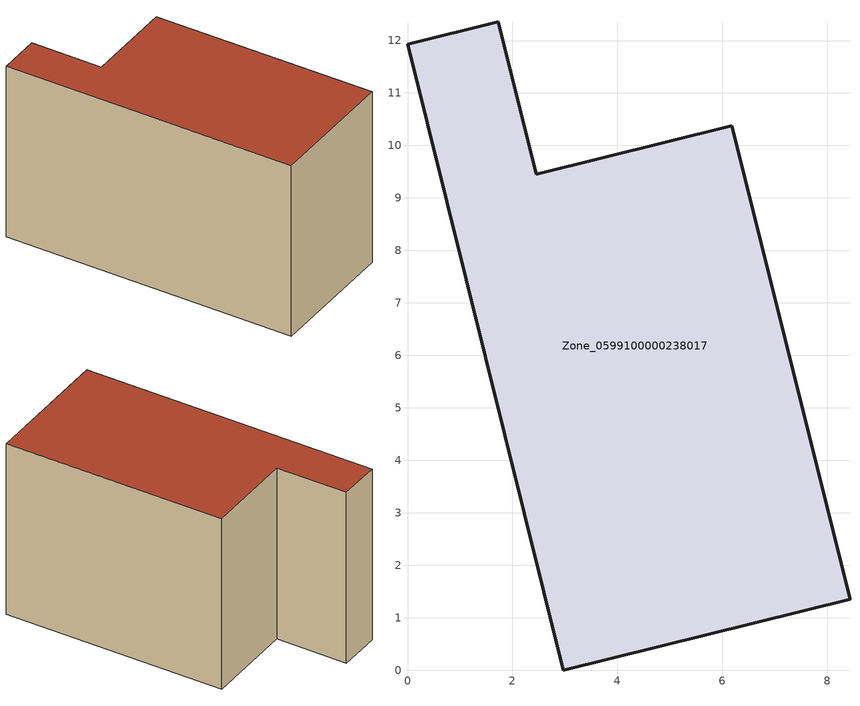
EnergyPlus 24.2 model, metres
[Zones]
Zone_0599100000238017
 floor ground (C_G): 2.97,0 0,11.93 1.73,12.36 2.45,9.45 6.18,10.38 8.43,1.36 z0
 wall outside (C_F): 2.97,0 8.43,1.36 6.18,10.38 2.45,9.45 1.73,12.36 0,11.93 2.97,0 z0:7.57
 roof outside (C_R): 0,11.93 2.97,0 8.43,1.36 6.18,10.38 2.45,9.45 1.73,12.36 z7.57
[BUILDING]
Pand.0599100000238017: North Axis=0; Terrain=City; Loads Convergence Tolerance Value=0.04; Temperature Convergence Tolerance Value=0.4; Solar Distribution=FullExterior; Maximum Number of Warmup Days=25; Minimum Number of Warmup Days=1
[Site:Location]
Rotterdam.The.Hague.AP_ZH_NLD Design_Conditions: Latitude=51.96; Longitude=4.45; Time Zone=1; Elevation=-4.5
[SITE:GROUNDTEMPERATURE:BUILDINGSURFACE]
18, 18, 18, 18, 18, 18, 18, 18, 18, 18, 18, 18
[MATERIAL] Thermal Absorptance=0.9; Solar Absorptance=0.7; Visible Absorptance=0.7
Name | Roughness | Thickness | Conductivity | Density | Specific Heat
G.TC.1975-1991 | MediumSmooth | 0.15 | 0.288461 | 540 | 1210
F.TC.1975-1991 | Rough | 0.3 | 0.230769 | 1920 | 840
R.TC.1975-1991 | MediumRough | 0.2 | 0.153846 | 1500 | 1000
[CONSTRUCTION]
C_G: G.TC.1975-1991
C_F: F.TC.1975-1991
C_R: R.TC.1975-1991
[ZONE]
Zone_0599100000238017: Type=1; Multiplier=1; Ceiling Height=Autocalculate; Volume=Autocalculate; Floor Area=autocalculate; Part of Total Floor Area=Yes
[ZONEINFILTRATION:DESIGNFLOWRATE]
Infil_Zone_0599100000238017: Zone or ZoneList or Space or SpaceList=Zone_0599100000238017; Schedule=AlwaysOn; Design Flow Rate Calculation Method=Flow/Area; Flow Rate per Floor Area=0.003; Constant Term Coefficient=1; Temperature Term Coefficient=0; Velocity Term Coefficient=0; Velocity Squared Term Coefficient=0
[HVACTEMPLATE:ZONE:IDEALLOADSAIRSYSTEM]
Zone_0599100000238017: Maximum Heating Supply Air Temperature=50; Minimum Cooling Supply Air Temperature=13; Maximum Heating Supply Air Humidity Ratio=0.0156; Minimum Cooling Supply Air Humidity Ratio=0.0077; Heating Limit=NoLimit; Cooling Limit=NoLimit; Dehumidification Control Type=ConstantSensibleHeatRatio; Cooling Sensible Heat Ratio=0.7; Dehumidification Setpoint=60; Humidification Control Type=None; Humidification Setpoint=30; Outdoor Air Method=None; Outdoor Air Flow Rate per Person=0.00944; Outdoor Air Flow Rate per Zone Floor Area=0; Outdoor Air Flow Rate per Zone=0; Demand Controlled Ventilation Type=None; Outdoor Air Economizer Type=NoEconomizer; Heat Recovery Type=None; Sensible Heat Recovery Effectiveness=0.7; Latent Heat Recovery Effectiveness=0.65
[ZONECONTROL:THERMOSTAT]
ThermostatControl_Zone_0599100000238017: Zone or ZoneList=Zone_0599100000238017; Control Type Schedule=DualSetpointControlType; Control 1=Thermostat_Zone_0599100000238017; Temperature Difference Between Cutout And Setpoint=0
[THERMOSTATSETPOINT:DUALSETPOINT]
Thermostat_Zone_0599100000238017: Heating Setpoint Temperature Schedule=HeatingSetpoint_Zone_0599100000238017; Cooling Setpoint Temperature Schedule=CoolingSetpoint_Zone_0599100000238017
[SCHEDULE:COMPACT]
HeatingSetpoint_Zone_0599100000238017: Through: 12/31, For: AllDays, Until: 24:00, 21
CoolingSetpoint_Zone_0599100000238017: Through: 12/31, For: AllDays, Until: 24:00, 24
DualSetpointControlType: Through: 12/31, For: AllDays, Until: 24:00, 4
AlwaysOn: Through: 12/31, For: AllDays, Until: 24:00, 1
